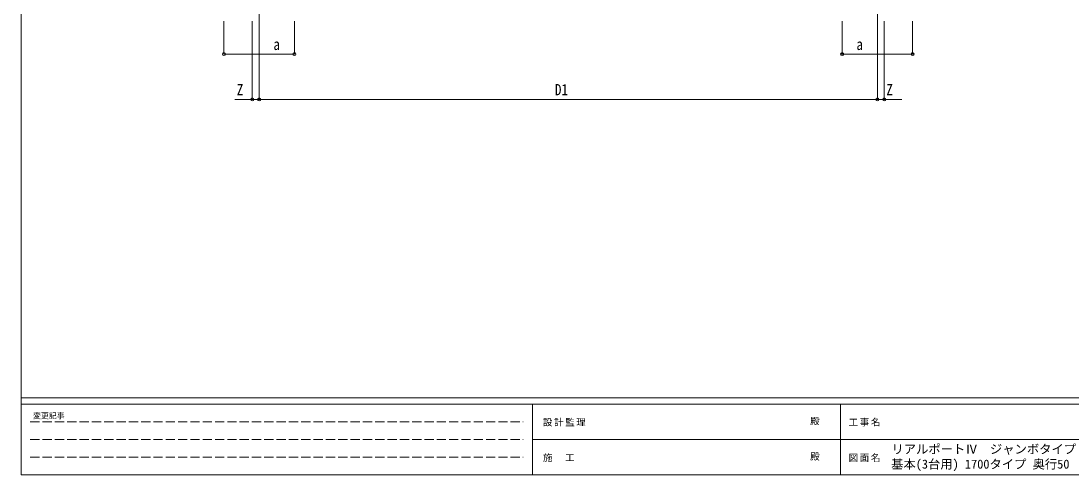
# Model space of a CAD drawing. Units: millimetres at full size; details may follow other scales. Extents: x -9783 to 9892, y -6828 to 6752.
# Drawn here: x -9783 to 2150, y -6828 to -1671 of the extents above; entities that cross this region are included whole.
import ezdxf
from ezdxf.enums import TextEntityAlignment as Align

# ---------------------------------------------------------------- set-up
doc = ezdxf.new("R2010")
doc.units = ezdxf.units.MM
doc.header["$LTSCALE"] = 35
doc.header["$PDMODE"] = 32
doc.header["$PDSIZE"] = 35
doc.linetypes.add('DASHED3', pattern=[4, 3, -1])
for name, color, linetype, lineweight in [('0-8_PARTS2', 2, 'Continuous', 9), ('0-A_寸法', 6, 'Continuous', 9), ('F-0_240', 7, 'Continuous', 9)]:
    doc.layers.add(name, color=color, linetype=linetype, lineweight=lineweight)
doc.styles.add('ＭＳ ゴシック', font='')
doc.styles.get('ＭＳ ゴシック').set_extended_font_data('MS Gothic')

msp = doc.modelspace()

# ---------------------------------------------------------------- linework, layer by layer
at = {"layer": '0-8_PARTS2'}
for p, q in [((-7076.59, -959.67), (-7076.59, -1809.91)), ((-50.42, -959.67), (-50.42, -1809.91))]:
    msp.add_line(p, q, dxfattribs=at)
at = {"layer": '0-A_寸法'}
for p, q in [((-7476.5, -2046.77), (-7476.5, -1672.36)), ((-7154.5, -2561.76), (-7154.5, -1672.36)), ((-7076.5, -2561.76), (-7076.5, -1672.36)), ((-6676.5, -2046.77), (-6676.5, -1672.36)), ((-450.5, -2046.77), (-450.5, -1672.36)), ((-50.5, -2561.76), (-50.5, -1672.36)), ((27.5, -2561.76), (27.5, -1672.36)), ((349.5, -2046.77), (349.5, -1672.36)), ((-7476.5, -2046.77), (-6676.5, -2046.77)), ((349.5, -2046.77), (-450.5, -2046.77)), ((-7154.5, -2561.76), (-7354.5, -2561.76)), ((-7076.5, -2561.76), (-7154.5, -2561.76)), ((27.5, -2561.76), (227.5, -2561.76))]:
    msp.add_line(p, q, dxfattribs=at)
msp.add_lwpolyline([(-7076.5, -2561.76), (-50.5, -2561.76), (27.5, -2561.76)], dxfattribs=at)
for p in [(-7476.5, -2046.77), (-6676.5, -2046.77), (-450.5, -2046.77), (349.5, -2046.77), (-7154.5, -2561.76), (-7076.5, -2561.76), (-50.5, -2561.76), (27.5, -2561.76)]:
    msp.add_point(p, dxfattribs=at)
at = {"layer": 'F-0_240', "color": 5}
for p, q in [((-9783.03, 6751.9), (-9783.03, -6828.1)), ((-9783.03, -5953.1), (9396.97, -5953.1)), ((-9783.03, -6023.1), (6285.75, -6023.1)), ((-3969.25, -6023.1), (-3969.25, -6828.1)), ((-469.25, -6023.1), (-469.25, -6828.1)), ((-3969.25, -6425.6), (3205.75, -6425.6)), ((-9783.03, -6828.1), (9396.97, -6828.1))]:
    msp.add_line(p, q, dxfattribs=at)
at = {"layer": 'F-0_240', "color": 4, "linetype": 'DASHED3'}
for p, q in [((-9678.03, -6224.35), (-4074.25, -6224.35)), ((-9678.03, -6425.6), (-4074.25, -6425.6)), ((-9678.03, -6626.85), (-4074.25, -6626.85))]:
    msp.add_line(p, q, dxfattribs=at)

# ---------------------------------------------------------------- texts
at = {"layer": '0-A_寸法', "color": 7, "style": 'ＭＳ ゴシック', "width": 0.85}
for s, p in [('a', (-6914.5, -2038.77)), ('a', (-288.5, -2038.77)), ('Z', (-7330.5, -2553.76)), ('D1', (-3715.5, -2553.76)), ('Z', (51.5, -2553.76))]:
    msp.add_text(s, height=129, dxfattribs=at).set_placement(p, align=Align.BOTTOM_LEFT)
at = {"layer": 'F-0_240', "style": 'ＭＳ ゴシック'}
for s, height, p in [('変更記事', 64.15, (-9646.27, -6206.85)), ('殿', 76.98, (-814.24, -6276.85)), ('リアルポートⅣ\u3000ジャンボタイプ\u3000側面パネル', 102.6, (109.35, -6616.22)), ('殿', 76.98, (-814.24, -6679.35)), ('基本(3台用) 1700タイプ 奥行50', 102.6, (105.77, -6786.55))]:
    msp.add_text(s, height=height, dxfattribs=at).set_placement(p, align=Align.BOTTOM_LEFT)
at = {"layer": 'F-0_240', "char_height": 76.98, "attachment_point": 7, "style": 'ＭＳ ゴシック'}
for s, insert in [('\\T1.17;設計監理', (-3851.04, -6276.85)), ('\\T1.17;工事名', (-376.96, -6276.85)), ('\\T1.17;施\u3000工', (-3851.04, -6679.35)), ('\\T1.17;図面名', (-376.96, -6679.35))]:
    msp.add_mtext(s, dxfattribs=dict(at, insert=insert))

doc.saveas('drawing.dxf')
